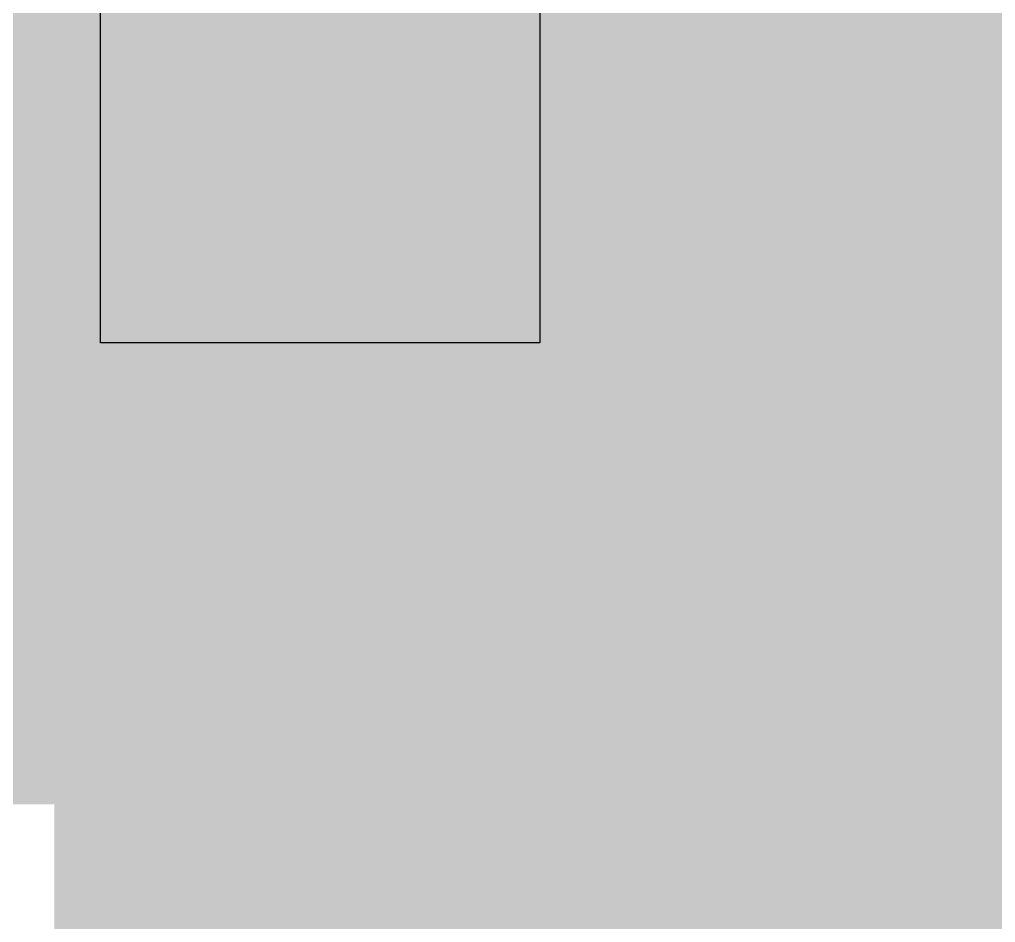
# Model space of a CAD drawing. Header units: inches. Extents: x -0.16 to 1.73, y -0.16 to 1.34.
# Drawn here: x 0.66961 to 0.69585, y -0.00996 to 0.01431 of the extents above; entities that cross this region are included whole.
import ezdxf

# ---------------------------------------------------------------- set-up
doc = ezdxf.new("R2010")
doc.units = ezdxf.units.IN
doc.header["$MEASUREMENT"] = 0
for name, color, linetype in [('Bottom Layer', 5, 'Continuous'), ('Bottom Overlay', 54, 'Continuous'), ('Mechanical 15', 56, 'Continuous'), ('Top Layer', 1, 'Continuous'), ('Top Paste', 8, 'Continuous'), ('Top Solder', 216, 'Continuous')]:
    doc.layers.add(name, color=color, linetype=linetype)

# ---------------------------------------------------------------- blocks, each defined once
blk = doc.blocks.new('CONN_SMD_2P_P1_25_HC_1_25_2PWT_5')
at = {"layer": 'Top Layer'}
blk.add_hatch(color=1, dxfattribs=at).paths.add_polyline_path([(-0.040353, 0.093897), (-0.008857, 0.093897), (-0.008857, 0.007283), (-0.040353, 0.007283)])
at = {"layer": 'Top Paste'}
blk.add_hatch(color=8, dxfattribs=at).paths.add_polyline_path([(-0.040353, 0.093897), (-0.008857, 0.093897), (-0.008857, 0.007283), (-0.040353, 0.007283)])
at = {"layer": 'Top Solder'}
blk.add_hatch(color=216, dxfattribs=at).paths.add_polyline_path([(-0.042322, 0.095866), (-0.006888, 0.095866), (-0.006888, 0.005314), (-0.042322, 0.005314)])
at = {"layer": 'Mechanical 15'}
for p, q in [((-0.030511, 0.017717), (-0.030511, 0.064961)), ((-0.018699, 0.064961), (-0.018699, 0.017717)), ((-0.018699, 0.017717), (-0.030511, 0.017717))]:
    blk.add_line(p, q, dxfattribs=at)
blk.add_lwpolyline([(-0.110236, 0.021651, 0.002, 0.002, 0), (0.108268, 0.021651, 0.002, 0.002, 0)], format="xyseb", dxfattribs=at)

msp = doc.modelspace()

# ---------------------------------------------------------------- linework, layer by layer
at = {"layer": 'Bottom Layer'}
msp.add_lwpolyline([(0.6863, -0.026565, 0.031496, 0.031496, 0), (0.6863, 0.200218, 0.031496, 0.031496, 0)], format="xyseb", dxfattribs=at)
at = {"layer": 'Bottom Overlay'}
msp.add_lwpolyline([(0.127398, 0.011298, 0.01, 0.01, 0), (0.9148, 0.011298, 0.01, 0.01, 0)], format="xyseb", dxfattribs=at)
at = {"layer": 'Top Layer'}
msp.add_lwpolyline([(0.708455, -0.026565, 0.031496, 0.031496, 0), (0.726905, -0.008115, 0.031496, 0.031496, 0)], format="xyseb", dxfattribs=at)

# ---------------------------------------------------------------- block references
msp.add_blockref('CONN_SMD_2P_P1_25_HC_1_25_2PWT_5', (0.7023, -0.0121))

doc.saveas('drawing.dxf')
